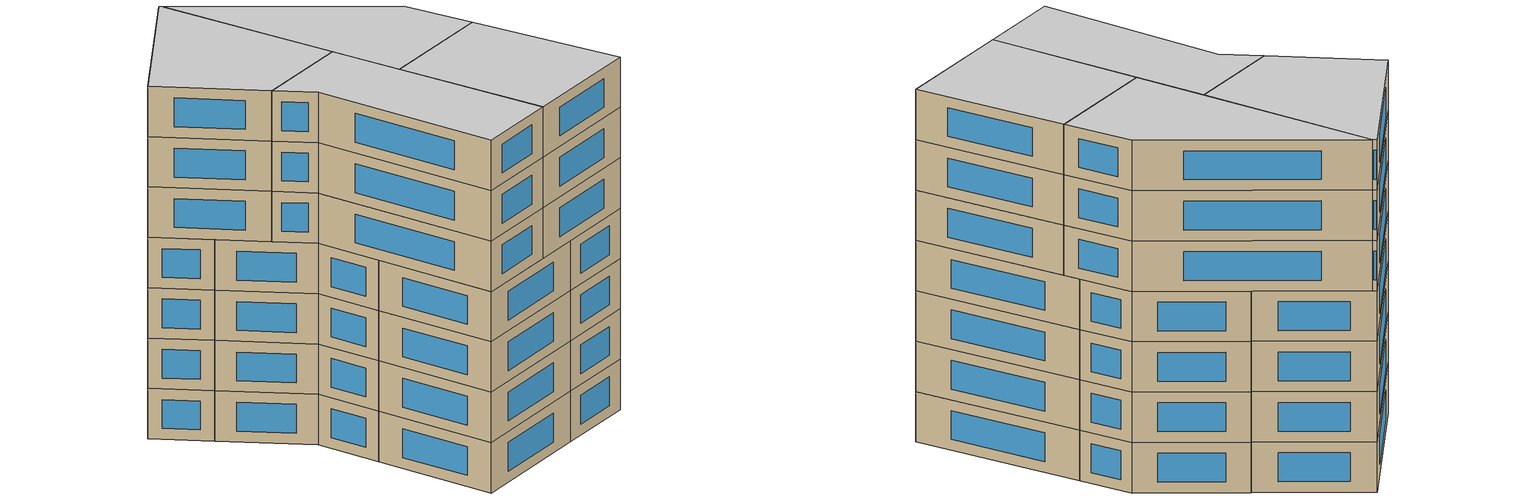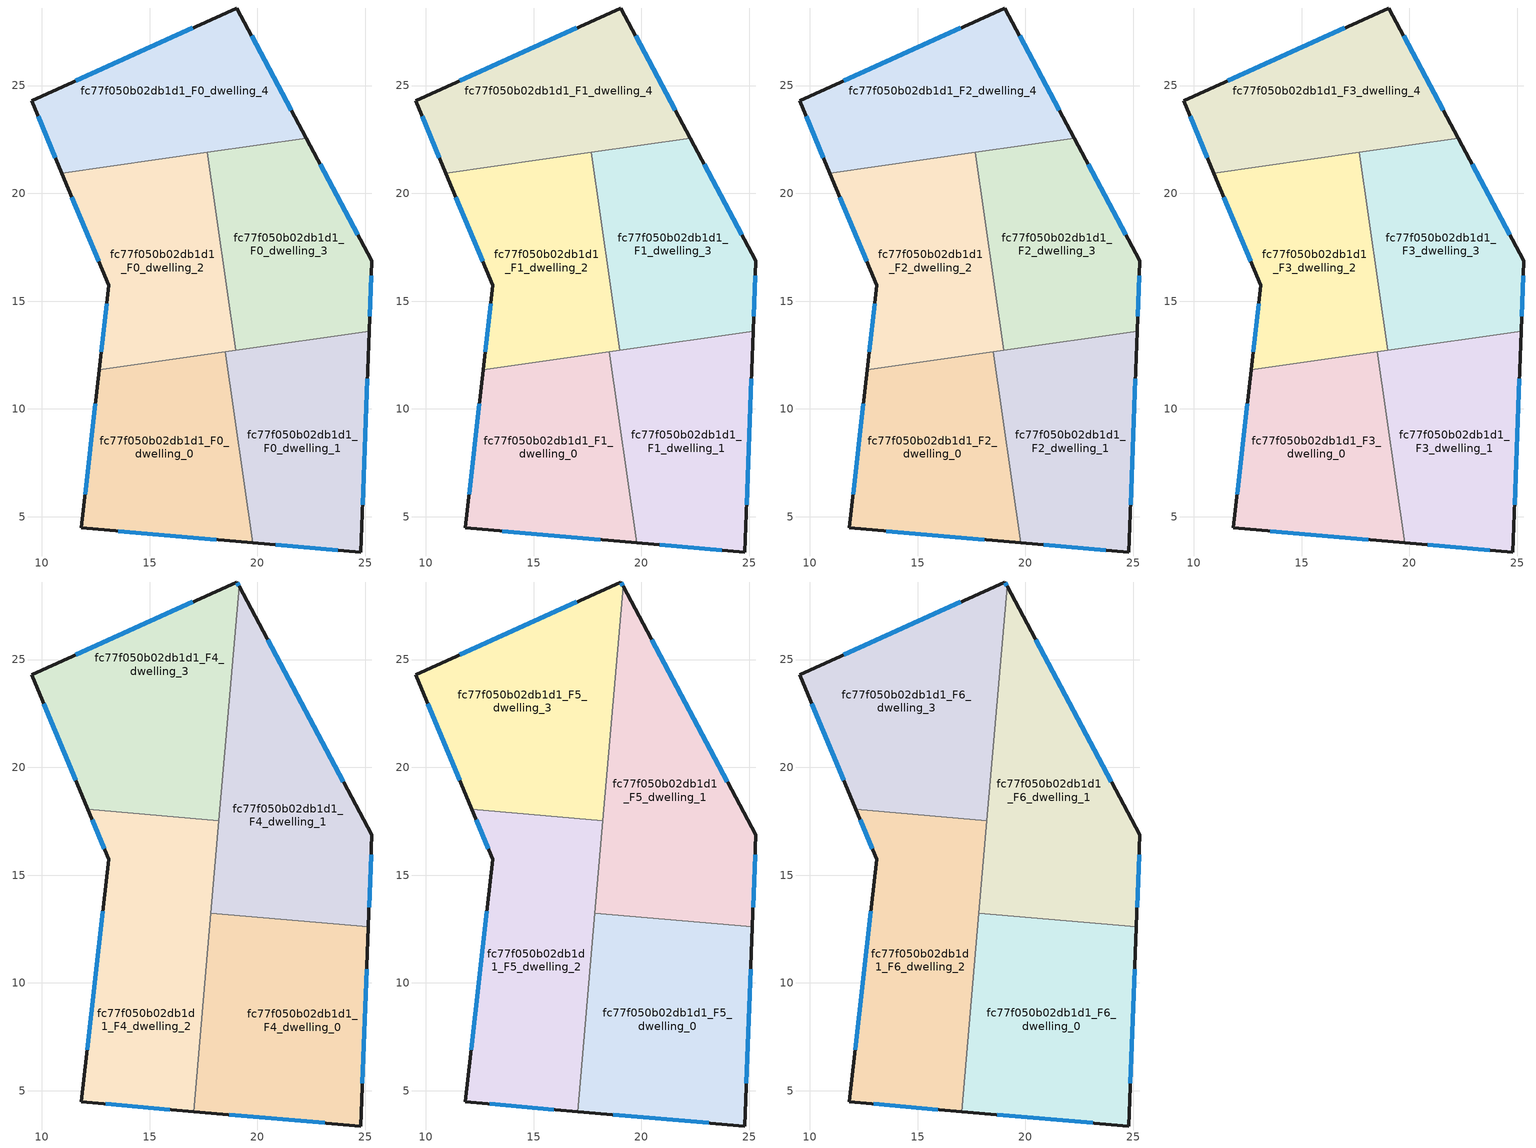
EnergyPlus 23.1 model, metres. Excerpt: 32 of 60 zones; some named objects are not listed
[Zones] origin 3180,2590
fc77f050b02db1d1_F0_dwelling_0
 floor ground (EU_floor_Construction): 18.51,12.65 19.78,3.79 11.84,4.48 12.66,11.81 z0
 wall outside (EU_wall_Construction): 12.66,11.81 11.84,4.48 19.78,3.79 z0:3
 wall to fc77f050b02db1d1_F0_dwelling_1 (EU_wall_Construction): 19.78,3.79 18.51,12.65 z0:3
 wall to fc77f050b02db1d1_F0_dwelling_2 (EU_wall_Construction): 18.51,12.65 12.66,11.81 z0:3
 window (EU_Window_Construction): 13.54,4.33 18.08,3.94 / 12.48,10.24 12.01,6.05 z0.64:2.36
fc77f050b02db1d1_F0_dwelling_1
 floor ground (EU_floor_Construction): 25.18,13.61 24.79,3.36 19.78,3.79 18.51,12.65 z0
 wall outside (EU_wall_Construction): 19.78,3.79 24.79,3.36 25.18,13.61 z0:3
 wall to fc77f050b02db1d1_F0_dwelling_3 (EU_wall_Construction): 25.18,13.61 18.99,12.72 z0:3
 wall to fc77f050b02db1d1_F0_dwelling_2 (EU_wall_Construction): 18.99,12.72 18.51,12.65 z0:3
 window (EU_Window_Construction): 20.85,3.7 23.72,3.46 / 24.87,5.56 25.1,11.41 z0.64:2.36
fc77f050b02db1d1_F0_dwelling_2
 floor ground (EU_floor_Construction): 17.67,21.9 18.99,12.72 12.66,11.81 13.1,15.73 10.93,20.93 z0
 wall outside (EU_wall_Construction): 10.93,20.93 13.1,15.73 12.66,11.81 z0:3
 wall to fc77f050b02db1d1_F0_dwelling_3 (EU_wall_Construction): 18.99,12.72 17.67,21.9 z0:3
 wall to fc77f050b02db1d1_F0_dwelling_4 (EU_wall_Construction): 17.67,21.9 10.93,20.93 z0:3
 window (EU_Window_Construction): 11.39,19.82 12.63,16.84 / 13.01,14.89 12.75,12.65 z0.64:2.36
fc77f050b02db1d1_F0_dwelling_3
 floor ground (EU_floor_Construction): 22.26,22.56 25.3,16.87 25.18,13.61 18.99,12.72 17.67,21.9 z0
 wall outside (EU_wall_Construction): 25.18,13.61 25.3,16.87 22.26,22.56 z0:3
 wall to fc77f050b02db1d1_F0_dwelling_4 (EU_wall_Construction): 22.26,22.56 17.67,21.9 z0:3
 window (EU_Window_Construction): 24.65,18.09 22.92,21.34 / 25.21,14.3 25.28,16.17 z0.64:2.36
fc77f050b02db1d1_F0_dwelling_4
 floor ground (EU_floor_Construction): 19.04,28.6 22.26,22.56 10.93,20.93 9.52,24.29 z0
 wall outside (EU_wall_Construction): 22.26,22.56 19.04,28.6 9.52,24.29 10.93,20.93 z0:3
 window (EU_Window_Construction): 17,27.68 11.56,25.22 / 21.57,23.85 19.73,27.3 / 9.82,23.57 10.63,21.65 z0.64:2.36
fc77f050b02db1d1_F1_dwelling_0
 floor to fc77f050b02db1d1_F0_dwelling_0 (EU_floor_Construction): 18.51,12.65 19.78,3.79 11.84,4.48 12.66,11.81 z3
 wall outside (EU_wall_Construction): 12.66,11.81 11.84,4.48 19.78,3.79 z3:6
 wall to fc77f050b02db1d1_F1_dwelling_1 (EU_wall_Construction): 19.78,3.79 18.51,12.65 z3:6
 wall to fc77f050b02db1d1_F1_dwelling_2 (EU_wall_Construction): 18.51,12.65 12.66,11.81 z3:6
 window (EU_Window_Construction): 13.54,4.33 18.08,3.94 / 12.48,10.24 12.01,6.05 z3.64:5.36
fc77f050b02db1d1_F1_dwelling_1
 floor to fc77f050b02db1d1_F0_dwelling_1 (EU_floor_Construction): 25.18,13.61 24.79,3.36 19.78,3.79 18.51,12.65 z3
 wall outside (EU_wall_Construction): 19.78,3.79 24.79,3.36 25.18,13.61 z3:6
 wall to fc77f050b02db1d1_F1_dwelling_3 (EU_wall_Construction): 25.18,13.61 18.99,12.72 z3:6
 wall to fc77f050b02db1d1_F1_dwelling_2 (EU_wall_Construction): 18.99,12.72 18.51,12.65 z3:6
 window (EU_Window_Construction): 20.85,3.7 23.72,3.46 / 24.87,5.56 25.1,11.41 z3.64:5.36
fc77f050b02db1d1_F1_dwelling_2
 floor to fc77f050b02db1d1_F0_dwelling_2 (EU_floor_Construction): 17.67,21.9 18.99,12.72 12.66,11.81 13.1,15.73 10.93,20.93 z3
 wall outside (EU_wall_Construction): 10.93,20.93 13.1,15.73 12.66,11.81 z3:6
 wall to fc77f050b02db1d1_F1_dwelling_3 (EU_wall_Construction): 18.99,12.72 17.67,21.9 z3:6
 wall to fc77f050b02db1d1_F1_dwelling_4 (EU_wall_Construction): 17.67,21.9 10.93,20.93 z3:6
 window (EU_Window_Construction): 11.39,19.82 12.63,16.84 / 13.01,14.89 12.75,12.65 z3.64:5.36
fc77f050b02db1d1_F1_dwelling_3
 floor to fc77f050b02db1d1_F0_dwelling_3 (EU_floor_Construction): 22.26,22.56 25.3,16.87 25.18,13.61 18.99,12.72 17.67,21.9 z3
 wall outside (EU_wall_Construction): 25.18,13.61 25.3,16.87 22.26,22.56 z3:6
 wall to fc77f050b02db1d1_F1_dwelling_4 (EU_wall_Construction): 22.26,22.56 17.67,21.9 z3:6
 window (EU_Window_Construction): 24.65,18.09 22.92,21.34 / 25.21,14.3 25.28,16.17 z3.64:5.36
fc77f050b02db1d1_F1_dwelling_4
 floor to fc77f050b02db1d1_F0_dwelling_4 (EU_floor_Construction): 19.04,28.6 22.26,22.56 10.93,20.93 9.52,24.29 z3
 wall outside (EU_wall_Construction): 22.26,22.56 19.04,28.6 9.52,24.29 10.93,20.93 z3:6
 window (EU_Window_Construction): 17,27.68 11.56,25.22 / 21.57,23.85 19.73,27.3 / 9.82,23.57 10.63,21.65 z3.64:5.36
fc77f050b02db1d1_F2_dwelling_0
 floor to fc77f050b02db1d1_F1_dwelling_0 (EU_floor_Construction): 18.51,12.65 19.78,3.79 11.84,4.48 12.66,11.81 z6
 wall outside (EU_wall_Construction): 12.66,11.81 11.84,4.48 19.78,3.79 z6:9
 wall to fc77f050b02db1d1_F2_dwelling_1 (EU_wall_Construction): 19.78,3.79 18.51,12.65 z6:9
 wall to fc77f050b02db1d1_F2_dwelling_2 (EU_wall_Construction): 18.51,12.65 12.66,11.81 z6:9
 window (EU_Window_Construction): 13.54,4.33 18.08,3.94 / 12.48,10.24 12.01,6.05 z6.64:8.36
fc77f050b02db1d1_F2_dwelling_1
 floor to fc77f050b02db1d1_F1_dwelling_1 (EU_floor_Construction): 25.18,13.61 24.79,3.36 19.78,3.79 18.51,12.65 z6
 wall outside (EU_wall_Construction): 19.78,3.79 24.79,3.36 25.18,13.61 z6:9
 wall to fc77f050b02db1d1_F2_dwelling_3 (EU_wall_Construction): 25.18,13.61 18.99,12.72 z6:9
 wall to fc77f050b02db1d1_F2_dwelling_2 (EU_wall_Construction): 18.99,12.72 18.51,12.65 z6:9
 window (EU_Window_Construction): 20.85,3.7 23.72,3.46 / 24.87,5.56 25.1,11.41 z6.64:8.36
fc77f050b02db1d1_F2_dwelling_2
 floor to fc77f050b02db1d1_F1_dwelling_2 (EU_floor_Construction): 17.67,21.9 18.99,12.72 12.66,11.81 13.1,15.73 10.93,20.93 z6
 wall outside (EU_wall_Construction): 10.93,20.93 13.1,15.73 12.66,11.81 z6:9
 wall to fc77f050b02db1d1_F2_dwelling_3 (EU_wall_Construction): 18.99,12.72 17.67,21.9 z6:9
 wall to fc77f050b02db1d1_F2_dwelling_4 (EU_wall_Construction): 17.67,21.9 10.93,20.93 z6:9
 window (EU_Window_Construction): 11.39,19.82 12.63,16.84 / 13.01,14.89 12.75,12.65 z6.64:8.36
fc77f050b02db1d1_F2_dwelling_3
 floor to fc77f050b02db1d1_F1_dwelling_3 (EU_floor_Construction): 22.26,22.56 25.3,16.87 25.18,13.61 18.99,12.72 17.67,21.9 z6
 wall outside (EU_wall_Construction): 25.18,13.61 25.3,16.87 22.26,22.56 z6:9
 wall to fc77f050b02db1d1_F2_dwelling_4 (EU_wall_Construction): 22.26,22.56 17.67,21.9 z6:9
 window (EU_Window_Construction): 24.65,18.09 22.92,21.34 / 25.21,14.3 25.28,16.17 z6.64:8.36
fc77f050b02db1d1_F2_dwelling_4
 floor to fc77f050b02db1d1_F1_dwelling_4 (EU_floor_Construction): 19.04,28.6 22.26,22.56 10.93,20.93 9.52,24.29 z6
 wall outside (EU_wall_Construction): 22.26,22.56 19.04,28.6 9.52,24.29 10.93,20.93 z6:9
 window (EU_Window_Construction): 17,27.68 11.56,25.22 / 21.57,23.85 19.73,27.3 / 9.82,23.57 10.63,21.65 z6.64:8.36
fc77f050b02db1d1_F3_dwelling_0
 floor to fc77f050b02db1d1_F2_dwelling_0 (EU_floor_Construction): 18.51,12.65 19.78,3.79 11.84,4.48 12.66,11.81 z9
 wall outside (EU_wall_Construction): 12.66,11.81 11.84,4.48 19.78,3.79 z9:12
 wall to fc77f050b02db1d1_F3_dwelling_1 (EU_wall_Construction): 19.78,3.79 18.51,12.65 z9:12
 wall to fc77f050b02db1d1_F3_dwelling_2 (EU_wall_Construction): 18.51,12.65 12.66,11.81 z9:12
 window (EU_Window_Construction): 13.54,4.33 18.08,3.94 / 12.48,10.24 12.01,6.05 z9.64:11.36
fc77f050b02db1d1_F3_dwelling_1
 floor to fc77f050b02db1d1_F2_dwelling_1 (EU_floor_Construction): 25.18,13.61 24.79,3.36 19.78,3.79 18.51,12.65 z9
 wall outside (EU_wall_Construction): 19.78,3.79 24.79,3.36 25.18,13.61 z9:12
 wall to fc77f050b02db1d1_F3_dwelling_3 (EU_wall_Construction): 25.18,13.61 18.99,12.72 z9:12
 wall to fc77f050b02db1d1_F3_dwelling_2 (EU_wall_Construction): 18.99,12.72 18.51,12.65 z9:12
 window (EU_Window_Construction): 20.85,3.7 23.72,3.46 / 24.87,5.56 25.1,11.41 z9.64:11.36
 ceiling adiabatic (EU_roof_Construction): 24.79,3.36 25.14,12.61 20.82,12.98 18.51,12.65 19.78,3.79 z12
fc77f050b02db1d1_F3_dwelling_2
 floor to fc77f050b02db1d1_F2_dwelling_2 (EU_floor_Construction): 17.67,21.9 18.99,12.72 12.66,11.81 13.1,15.73 10.93,20.93 z9
 wall outside (EU_wall_Construction): 10.93,20.93 13.1,15.73 12.66,11.81 z9:12
 wall to fc77f050b02db1d1_F3_dwelling_3 (EU_wall_Construction): 18.99,12.72 17.67,21.9 z9:12
 wall to fc77f050b02db1d1_F3_dwelling_4 (EU_wall_Construction): 17.67,21.9 10.93,20.93 z9:12
 window (EU_Window_Construction): 11.39,19.82 12.63,16.84 / 13.01,14.89 12.75,12.65 z9.64:11.36
fc77f050b02db1d1_F3_dwelling_3
 floor to fc77f050b02db1d1_F2_dwelling_3 (EU_floor_Construction): 22.26,22.56 25.3,16.87 25.18,13.61 18.99,12.72 17.67,21.9 z9
 wall outside (EU_wall_Construction): 25.18,13.61 25.3,16.87 22.26,22.56 z9:12
 wall to fc77f050b02db1d1_F3_dwelling_4 (EU_wall_Construction): 22.26,22.56 17.67,21.9 z9:12
 window (EU_Window_Construction): 24.65,18.09 22.92,21.34 / 25.21,14.3 25.28,16.17 z9.64:11.36
 ceiling adiabatic (EU_roof_Construction): 20.82,12.98 18.93,13.14 18.99,12.72 z12
fc77f050b02db1d1_F3_dwelling_4
 floor to fc77f050b02db1d1_F2_dwelling_4 (EU_floor_Construction): 19.04,28.6 22.26,22.56 10.93,20.93 9.52,24.29 z9
 wall outside (EU_wall_Construction): 22.26,22.56 19.04,28.6 9.52,24.29 10.93,20.93 z9:12
 window (EU_Window_Construction): 17,27.68 11.56,25.22 / 21.57,23.85 19.73,27.3 / 9.82,23.57 10.63,21.65 z9.64:11.36
fc77f050b02db1d1_F4_dwelling_0
 floor to fc77f050b02db1d1_F3_dwelling_0 (EU_floor_Construction): 18.51,12.65 19.78,3.79 17.04,4.03 17.78,12.54 z12
 floor to fc77f050b02db1d1_F3_dwelling_2 (EU_floor_Construction): 18.93,13.14 18.99,12.72 17.78,12.54 17.84,13.24 z12
 floor adiabatic (EU_floor_Construction): 25.14,12.61 24.79,3.36 17.04,4.03 19.78,3.79 18.51,12.65 18.99,12.72 18.93,13.14 z12
 wall outside (EU_wall_Construction): 17.04,4.03 24.79,3.36 25.14,12.61 z12:15
 wall to fc77f050b02db1d1_F4_dwelling_1 (EU_wall_Construction): 25.14,12.61 17.84,13.24 z12:15
 wall to fc77f050b02db1d1_F4_dwelling_2 (EU_wall_Construction): 17.84,13.24 17.04,4.03 z12:15
 window (EU_Window_Construction): 24.86,5.34 25.07,10.63 / 18.7,3.89 23.13,3.51 z12.64:14.36
fc77f050b02db1d1_F4_dwelling_1
 floor to fc77f050b02db1d1_F3_dwelling_3 (EU_floor_Construction): 22.26,22.56 25.3,16.87 25.18,13.61 20.82,12.98 18.93,13.14 18.24,17.92 18.6,22.03 z12
 floor to fc77f050b02db1d1_F3_dwelling_2 (EU_floor_Construction): 18.24,17.92 18.93,13.14 17.84,13.24 z12
 floor to fc77f050b02db1d1_F3_dwelling_4 (EU_floor_Construction): 19.15,28.39 22.26,22.56 18.6,22.03 z12
 floor to fc77f050b02db1d1_F3_dwelling_1 (EU_floor_Construction): 25.18,13.61 25.14,12.61 20.82,12.98 z12
 wall outside (EU_wall_Construction): 25.14,12.61 25.3,16.87 19.15,28.39 z12:15
 wall to fc77f050b02db1d1_F4_dwelling_3 (EU_wall_Construction): 19.15,28.39 18.21,17.53 z12:15
 wall to fc77f050b02db1d1_F4_dwelling_2 (EU_wall_Construction): 18.21,17.53 17.84,13.24 z12:15
 window (EU_Window_Construction): 25.18,13.52 25.27,15.96 / 23.99,19.34 20.47,25.92 z12.64:14.36
fc77f050b02db1d1_F4_dwelling_2
 floor to fc77f050b02db1d1_F3_dwelling_0 (EU_floor_Construction): 17.78,12.54 17.04,4.03 11.84,4.48 12.66,11.81 z12
 floor to fc77f050b02db1d1_F3_dwelling_2 (EU_floor_Construction): 18.21,17.53 17.78,12.54 12.66,11.81 13.1,15.73 12.13,18.06 z12
 wall outside (EU_wall_Construction): 12.13,18.06 13.1,15.73 11.84,4.48 17.04,4.03 z12:15
 wall to fc77f050b02db1d1_F4_dwelling_3 (EU_wall_Construction): 18.21,17.53 12.13,18.06 z12:15
 window (EU_Window_Construction): 12.83,13.32 12.11,6.89 / 12.34,17.56 12.89,16.23 / 12.95,4.38 15.93,4.13 z12.64:14.36
fc77f050b02db1d1_F4_dwelling_3
 floor to fc77f050b02db1d1_F3_dwelling_2 (EU_floor_Construction): 17.67,21.9 18.24,17.92 18.21,17.53 12.13,18.06 10.93,20.93 z12
 floor to fc77f050b02db1d1_F3_dwelling_4 (EU_floor_Construction): 19.04,28.6 19.15,28.39 18.6,22.03 10.93,20.93 9.52,24.29 z12
 floor to fc77f050b02db1d1_F3_dwelling_3 (EU_floor_Construction): 18.6,22.03 18.24,17.92 17.67,21.9 z12
 wall outside (EU_wall_Construction): 19.15,28.39 19.04,28.6 9.52,24.29 12.13,18.06 z12:15
 window (EU_Window_Construction): 19.12,28.44 19.06,28.55 / 10.08,22.96 11.57,19.39 / 17,27.68 11.56,25.22 z12.64:14.36
fc77f050b02db1d1_F5_dwelling_0
 floor to fc77f050b02db1d1_F4_dwelling_0 (EU_floor_Construction): 25.14,12.61 24.79,3.36 17.04,4.03 17.84,13.24 z15
 wall outside (EU_wall_Construction): 17.04,4.03 24.79,3.36 25.14,12.61 z15:18
 wall to fc77f050b02db1d1_F5_dwelling_1 (EU_wall_Construction): 25.14,12.61 17.84,13.24 z15:18
 wall to fc77f050b02db1d1_F5_dwelling_2 (EU_wall_Construction): 17.84,13.24 17.04,4.03 z15:18
 window (EU_Window_Construction): 24.86,5.34 25.07,10.63 / 18.7,3.89 23.13,3.51 z15.64:17.36
fc77f050b02db1d1_F5_dwelling_1
 floor to fc77f050b02db1d1_F4_dwelling_1 (EU_floor_Construction): 19.15,28.39 25.3,16.87 25.14,12.61 17.84,13.24 z15
 wall outside (EU_wall_Construction): 25.14,12.61 25.3,16.87 19.15,28.39 z15:18
 wall to fc77f050b02db1d1_F5_dwelling_3 (EU_wall_Construction): 19.15,28.39 18.21,17.53 z15:18
 wall to fc77f050b02db1d1_F5_dwelling_2 (EU_wall_Construction): 18.21,17.53 17.84,13.24 z15:18
 window (EU_Window_Construction): 25.18,13.52 25.27,15.96 / 23.99,19.34 20.47,25.92 z15.64:17.36
fc77f050b02db1d1_F5_dwelling_2
 floor to fc77f050b02db1d1_F4_dwelling_2 (EU_floor_Construction): 18.21,17.53 17.04,4.03 11.84,4.48 13.1,15.73 12.13,18.06 z15
 wall outside (EU_wall_Construction): 12.13,18.06 13.1,15.73 11.84,4.48 17.04,4.03 z15:18
 wall to fc77f050b02db1d1_F5_dwelling_3 (EU_wall_Construction): 18.21,17.53 12.13,18.06 z15:18
 window (EU_Window_Construction): 12.83,13.32 12.11,6.89 / 12.34,17.56 12.89,16.23 / 12.95,4.38 15.93,4.13 z15.64:17.36
fc77f050b02db1d1_F5_dwelling_3
 floor to fc77f050b02db1d1_F4_dwelling_3 (EU_floor_Construction): 19.04,28.6 19.15,28.39 18.21,17.53 12.13,18.06 9.52,24.29 z15
 wall outside (EU_wall_Construction): 19.15,28.39 19.04,28.6 9.52,24.29 12.13,18.06 z15:18
 window (EU_Window_Construction): 19.12,28.44 19.06,28.55 / 10.08,22.96 11.57,19.39 / 17,27.68 11.56,25.22 z15.64:17.36
fc77f050b02db1d1_F6_dwelling_0
 floor to fc77f050b02db1d1_F5_dwelling_0 (EU_floor_Construction): 25.14,12.61 24.79,3.36 17.04,4.03 17.84,13.24 z18
 wall outside (EU_wall_Construction): 17.04,4.03 24.79,3.36 25.14,12.61 z18:21
 wall to fc77f050b02db1d1_F6_dwelling_1 (EU_wall_Construction): 25.14,12.61 17.84,13.24 z18:21
 wall to fc77f050b02db1d1_F6_dwelling_2 (EU_wall_Construction): 17.84,13.24 17.04,4.03 z18:21
 window (EU_Window_Construction): 24.86,5.34 25.07,10.63 / 18.7,3.89 23.13,3.51 z18.64:20.36
 ceiling to fc77f050b02db1d1_F7_dwelling_0 (EU_floor_Construction): 24.79,3.36 25.14,12.61 17.84,13.24 17.04,4.03 z21
fc77f050b02db1d1_F6_dwelling_1
 floor to fc77f050b02db1d1_F5_dwelling_1 (EU_floor_Construction): 19.15,28.39 25.3,16.87 25.14,12.61 17.84,13.24 z18
 wall outside (EU_wall_Construction): 25.14,12.61 25.3,16.87 19.15,28.39 z18:21
 wall to fc77f050b02db1d1_F6_dwelling_3 (EU_wall_Construction): 19.15,28.39 18.21,17.53 z18:21
 wall to fc77f050b02db1d1_F6_dwelling_2 (EU_wall_Construction): 18.21,17.53 17.84,13.24 z18:21
 window (EU_Window_Construction): 25.18,13.52 25.27,15.96 / 23.99,19.34 20.47,25.92 z18.64:20.36
 ceiling to fc77f050b02db1d1_F7_dwelling_1 (EU_floor_Construction): 25.14,12.61 25.3,16.87 19.15,28.39 17.84,13.24 z21
fc77f050b02db1d1_F6_dwelling_2
 floor to fc77f050b02db1d1_F5_dwelling_2 (EU_floor_Construction): 18.21,17.53 17.04,4.03 11.84,4.48 13.1,15.73 12.13,18.06 z18
 wall outside (EU_wall_Construction): 12.13,18.06 13.1,15.73 11.84,4.48 17.04,4.03 z18:21
 wall to fc77f050b02db1d1_F6_dwelling_3 (EU_wall_Construction): 18.21,17.53 12.13,18.06 z18:21
 window (EU_Window_Construction): 12.83,13.32 12.11,6.89 / 12.34,17.56 12.89,16.23 / 12.95,4.38 15.93,4.13 z18.64:20.36
 ceiling to fc77f050b02db1d1_F7_dwelling_2 (EU_floor_Construction): 17.04,4.03 18.21,17.53 12.13,18.06 13.1,15.73 11.84,4.48 z21
fc77f050b02db1d1_F6_dwelling_3
 floor to fc77f050b02db1d1_F5_dwelling_3 (EU_floor_Construction): 19.04,28.6 19.15,28.39 18.21,17.53 12.13,18.06 9.52,24.29 z18
 wall outside (EU_wall_Construction): 19.15,28.39 19.04,28.6 9.52,24.29 12.13,18.06 z18:21
 window (EU_Window_Construction): 19.12,28.44 19.06,28.55 / 10.08,22.96 11.57,19.39 / 17,27.68 11.56,25.22 z18.64:20.36
 ceiling to fc77f050b02db1d1_F7_dwelling_3 (EU_floor_Construction): 18.21,17.53 19.15,28.39 19.04,28.6 9.52,24.29 12.13,18.06 z21
[Building]
EU S2 Campaign: North Axis=0; Terrain=City; Solar Distribution=FullExterior
[Site:Location]
Yerevan-Zvartnots.Intl.AP: Latitude=40.15; Longitude=44.383; Time Zone=4; Elevation=854
[SizingPeriod:WeatherFileDays]
AnnualSizingPeriod: Begin Month=1; Begin Day of Month=1; End Month=12; End Day of Month=31; Day of Week for Start Day=Monday; Use Weather File Daylight Saving Period=No; Use Weather File Rain and Snow Indicators=No
[MATERIAL]
EU_InternalMass_Material: Roughness=MediumRough; Thickness=0.1; Conductivity=1; Density=1800; Specific Heat=900; Thermal Absorptance=0.9; Solar Absorptance=0.7; Visible Absorptance=0.7
[MATERIAL:NOMASS] Roughness=MediumRough; Thermal Absorptance=0.9; Solar Absorptance=0.7; Visible Absorptance=0.7
Name | Thermal Resistance
EU_wall_NoMass | 1.05043
EU_roof_NoMass | 1.45357
EU_floor_NoMass | 0.478065
[WINDOWMATERIAL:SIMPLEGLAZINGSYSTEM]
EU_Window_SimpleGlazing: UFactor=2.5566; Solar Heat Gain Coefficient=0.75; Visible Transmittance=0.75
[CONSTRUCTION]
EU_wall_Construction: EU_wall_NoMass
EU_roof_Construction: EU_roof_NoMass
EU_floor_Construction: EU_floor_NoMass
EU_Window_Construction: EU_Window_SimpleGlazing
EU_InternalMass_Construction: EU_InternalMass_Material
[ZONE] Type=1; Multiplier=1; Ceiling Height=autocalculate; Floor Area=autocalculate; Part of Total Floor Area=Yes
Name | Volume
fc77f050b02db1d1_F0_dwelling_0; fc77f050b02db1d1_F1_dwelling_0; fc77f050b02db1d1_F2_dwelling_0; fc77f050b02db1d1_F3_dwelling_0 | 167.54
fc77f050b02db1d1_F4_dwelling_0; fc77f050b02db1d1_F5_dwelling_0; fc77f050b02db1d1_F6_dwelling_0 | 209.441
fc77f050b02db1d1_F0_dwelling_1; fc77f050b02db1d1_F1_dwelling_1; fc77f050b02db1d1_F2_dwelling_1; fc77f050b02db1d1_F3_dwelling_1 | 167.562
fc77f050b02db1d1_F4_dwelling_1; fc77f050b02db1d1_F5_dwelling_1; fc77f050b02db1d1_F6_dwelling_1 | 209.45
fc77f050b02db1d1_F0_dwelling_2; fc77f050b02db1d1_F1_dwelling_2; fc77f050b02db1d1_F2_dwelling_2; fc77f050b02db1d1_F3_dwelling_2 | 167.565
fc77f050b02db1d1_F4_dwelling_2; fc77f050b02db1d1_F5_dwelling_2; fc77f050b02db1d1_F6_dwelling_2 | 209.439
fc77f050b02db1d1_F0_dwelling_3; fc77f050b02db1d1_F1_dwelling_3; fc77f050b02db1d1_F2_dwelling_3; fc77f050b02db1d1_F3_dwelling_3 | 167.551
fc77f050b02db1d1_F4_dwelling_3; fc77f050b02db1d1_F5_dwelling_3; fc77f050b02db1d1_F6_dwelling_3 | 209.448
fc77f050b02db1d1_F0_dwelling_4; fc77f050b02db1d1_F1_dwelling_4; fc77f050b02db1d1_F2_dwelling_4; fc77f050b02db1d1_F3_dwelling_4 | 167.553
[INTERNALMASS] Construction=EU_InternalMass_Construction
Name | Zone or ZoneList | Surface Area
fc77f050b02db1d1_F0_dwelling_0_EU_InternalMass | fc77f050b02db1d1_F0_dwelling_0 | 55.8472
fc77f050b02db1d1_F0_dwelling_1_EU_InternalMass | fc77f050b02db1d1_F0_dwelling_1 | 55.8561
fc77f050b02db1d1_F0_dwelling_2_EU_InternalMass | fc77f050b02db1d1_F0_dwelling_2 | 55.8554
fc77f050b02db1d1_F0_dwelling_3_EU_InternalMass | fc77f050b02db1d1_F0_dwelling_3 | 55.8498
fc77f050b02db1d1_F0_dwelling_4_EU_InternalMass | fc77f050b02db1d1_F0_dwelling_4 | 55.851
fc77f050b02db1d1_F1_dwelling_0_EU_InternalMass | fc77f050b02db1d1_F1_dwelling_0 | 55.8472
fc77f050b02db1d1_F1_dwelling_1_EU_InternalMass | fc77f050b02db1d1_F1_dwelling_1 | 55.8561
fc77f050b02db1d1_F1_dwelling_2_EU_InternalMass | fc77f050b02db1d1_F1_dwelling_2 | 55.8554
fc77f050b02db1d1_F1_dwelling_3_EU_InternalMass | fc77f050b02db1d1_F1_dwelling_3 | 55.8498
fc77f050b02db1d1_F1_dwelling_4_EU_InternalMass | fc77f050b02db1d1_F1_dwelling_4 | 55.851
fc77f050b02db1d1_F2_dwelling_0_EU_InternalMass | fc77f050b02db1d1_F2_dwelling_0 | 55.8472
fc77f050b02db1d1_F2_dwelling_1_EU_InternalMass | fc77f050b02db1d1_F2_dwelling_1 | 55.8561
fc77f050b02db1d1_F2_dwelling_2_EU_InternalMass | fc77f050b02db1d1_F2_dwelling_2 | 55.8554
fc77f050b02db1d1_F2_dwelling_3_EU_InternalMass | fc77f050b02db1d1_F2_dwelling_3 | 55.8498
fc77f050b02db1d1_F2_dwelling_4_EU_InternalMass | fc77f050b02db1d1_F2_dwelling_4 | 55.851
fc77f050b02db1d1_F3_dwelling_0_EU_InternalMass | fc77f050b02db1d1_F3_dwelling_0 | 55.8472
fc77f050b02db1d1_F3_dwelling_1_EU_InternalMass | fc77f050b02db1d1_F3_dwelling_1 | 55.8561
fc77f050b02db1d1_F3_dwelling_2_EU_InternalMass | fc77f050b02db1d1_F3_dwelling_2 | 55.8554
fc77f050b02db1d1_F3_dwelling_3_EU_InternalMass | fc77f050b02db1d1_F3_dwelling_3 | 55.8498
fc77f050b02db1d1_F3_dwelling_4_EU_InternalMass | fc77f050b02db1d1_F3_dwelling_4 | 55.851
fc77f050b02db1d1_F4_dwelling_0_EU_InternalMass | fc77f050b02db1d1_F4_dwelling_0 | 69.8119
fc77f050b02db1d1_F4_dwelling_1_EU_InternalMass | fc77f050b02db1d1_F4_dwelling_1 | 69.8125
fc77f050b02db1d1_F4_dwelling_2_EU_InternalMass | fc77f050b02db1d1_F4_dwelling_2 | 69.8131
fc77f050b02db1d1_F4_dwelling_3_EU_InternalMass | fc77f050b02db1d1_F4_dwelling_3 | 69.8137
fc77f050b02db1d1_F5_dwelling_0_EU_InternalMass | fc77f050b02db1d1_F5_dwelling_0 | 69.8119
fc77f050b02db1d1_F5_dwelling_1_EU_InternalMass | fc77f050b02db1d1_F5_dwelling_1 | 69.8125
fc77f050b02db1d1_F5_dwelling_2_EU_InternalMass | fc77f050b02db1d1_F5_dwelling_2 | 69.8131
fc77f050b02db1d1_F5_dwelling_3_EU_InternalMass | fc77f050b02db1d1_F5_dwelling_3 | 69.8137
fc77f050b02db1d1_F6_dwelling_0_EU_InternalMass | fc77f050b02db1d1_F6_dwelling_0 | 69.8119
fc77f050b02db1d1_F6_dwelling_1_EU_InternalMass | fc77f050b02db1d1_F6_dwelling_1 | 69.8125
fc77f050b02db1d1_F6_dwelling_2_EU_InternalMass | fc77f050b02db1d1_F6_dwelling_2 | 69.8131
fc77f050b02db1d1_F6_dwelling_3_EU_InternalMass | fc77f050b02db1d1_F6_dwelling_3 | 69.8137
[OTHEREQUIPMENT] Fuel Type=Electricity; Design Level Calculation Method=Watts/Area; Power per Zone Floor Area=1; Fraction Latent=0; Fraction Radiant=0; Fraction Lost=0; Carbon Dioxide Generation Rate=0; EndUse Subcategory=EU_Step8_InternalGains
Name | Zone or ZoneList or Space or SpaceList | Schedule
EU_Step8_InternalGain_fc77f050b02db1d1_F0_dwelling_0_f000 | fc77f050b02db1d1_F0_dwelling_0 | EU_Step8_GainSchedule_fc77f050b02db1d1_F0_dwelling_0_f000
EU_Step8_InternalGain_fc77f050b02db1d1_F0_dwelling_1_f000 | fc77f050b02db1d1_F0_dwelling_1 | EU_Step8_GainSchedule_fc77f050b02db1d1_F0_dwelling_1_f000
EU_Step8_InternalGain_fc77f050b02db1d1_F0_dwelling_2_f000 | fc77f050b02db1d1_F0_dwelling_2 | EU_Step8_GainSchedule_fc77f050b02db1d1_F0_dwelling_2_f000
EU_Step8_InternalGain_fc77f050b02db1d1_F0_dwelling_3_f000 | fc77f050b02db1d1_F0_dwelling_3 | EU_Step8_GainSchedule_fc77f050b02db1d1_F0_dwelling_3_f000
EU_Step8_InternalGain_fc77f050b02db1d1_F0_dwelling_4_f000 | fc77f050b02db1d1_F0_dwelling_4 | EU_Step8_GainSchedule_fc77f050b02db1d1_F0_dwelling_4_f000
EU_Step8_InternalGain_fc77f050b02db1d1_F1_dwelling_0_f000 | fc77f050b02db1d1_F1_dwelling_0 | EU_Step8_GainSchedule_fc77f050b02db1d1_F1_dwelling_0_f000
EU_Step8_InternalGain_fc77f050b02db1d1_F1_dwelling_1_f000 | fc77f050b02db1d1_F1_dwelling_1 | EU_Step8_GainSchedule_fc77f050b02db1d1_F1_dwelling_1_f000
EU_Step8_InternalGain_fc77f050b02db1d1_F1_dwelling_2_f000 | fc77f050b02db1d1_F1_dwelling_2 | EU_Step8_GainSchedule_fc77f050b02db1d1_F1_dwelling_2_f000
EU_Step8_InternalGain_fc77f050b02db1d1_F1_dwelling_3_f000 | fc77f050b02db1d1_F1_dwelling_3 | EU_Step8_GainSchedule_fc77f050b02db1d1_F1_dwelling_3_f000
EU_Step8_InternalGain_fc77f050b02db1d1_F1_dwelling_4_f000 | fc77f050b02db1d1_F1_dwelling_4 | EU_Step8_GainSchedule_fc77f050b02db1d1_F1_dwelling_4_f000
EU_Step8_InternalGain_fc77f050b02db1d1_F2_dwelling_0_f000 | fc77f050b02db1d1_F2_dwelling_0 | EU_Step8_GainSchedule_fc77f050b02db1d1_F2_dwelling_0_f000
EU_Step8_InternalGain_fc77f050b02db1d1_F2_dwelling_1_f000 | fc77f050b02db1d1_F2_dwelling_1 | EU_Step8_GainSchedule_fc77f050b02db1d1_F2_dwelling_1_f000
EU_Step8_InternalGain_fc77f050b02db1d1_F2_dwelling_2_f000 | fc77f050b02db1d1_F2_dwelling_2 | EU_Step8_GainSchedule_fc77f050b02db1d1_F2_dwelling_2_f000
EU_Step8_InternalGain_fc77f050b02db1d1_F2_dwelling_3_f000 | fc77f050b02db1d1_F2_dwelling_3 | EU_Step8_GainSchedule_fc77f050b02db1d1_F2_dwelling_3_f000
EU_Step8_InternalGain_fc77f050b02db1d1_F2_dwelling_4_f000 | fc77f050b02db1d1_F2_dwelling_4 | EU_Step8_GainSchedule_fc77f050b02db1d1_F2_dwelling_4_f000
EU_Step8_InternalGain_fc77f050b02db1d1_F3_dwelling_0_f000 | fc77f050b02db1d1_F3_dwelling_0 | EU_Step8_GainSchedule_fc77f050b02db1d1_F3_dwelling_0_f000
EU_Step8_InternalGain_fc77f050b02db1d1_F3_dwelling_1_f000 | fc77f050b02db1d1_F3_dwelling_1 | EU_Step8_GainSchedule_fc77f050b02db1d1_F3_dwelling_1_f000
EU_Step8_InternalGain_fc77f050b02db1d1_F3_dwelling_2_f000 | fc77f050b02db1d1_F3_dwelling_2 | EU_Step8_GainSchedule_fc77f050b02db1d1_F3_dwelling_2_f000
EU_Step8_InternalGain_fc77f050b02db1d1_F3_dwelling_3_f000 | fc77f050b02db1d1_F3_dwelling_3 | EU_Step8_GainSchedule_fc77f050b02db1d1_F3_dwelling_3_f000
EU_Step8_InternalGain_fc77f050b02db1d1_F3_dwelling_4_f000 | fc77f050b02db1d1_F3_dwelling_4 | EU_Step8_GainSchedule_fc77f050b02db1d1_F3_dwelling_4_f000
EU_Step8_InternalGain_fc77f050b02db1d1_F4_dwelling_0_f000 | fc77f050b02db1d1_F4_dwelling_0 | EU_Step8_GainSchedule_fc77f050b02db1d1_F4_dwelling_0_f000
EU_Step8_InternalGain_fc77f050b02db1d1_F4_dwelling_1_f000 | fc77f050b02db1d1_F4_dwelling_1 | EU_Step8_GainSchedule_fc77f050b02db1d1_F4_dwelling_1_f000
EU_Step8_InternalGain_fc77f050b02db1d1_F4_dwelling_2_f000 | fc77f050b02db1d1_F4_dwelling_2 | EU_Step8_GainSchedule_fc77f050b02db1d1_F4_dwelling_2_f000
EU_Step8_InternalGain_fc77f050b02db1d1_F4_dwelling_3_f000 | fc77f050b02db1d1_F4_dwelling_3 | EU_Step8_GainSchedule_fc77f050b02db1d1_F4_dwelling_3_f000
EU_Step8_InternalGain_fc77f050b02db1d1_F5_dwelling_0_f000 | fc77f050b02db1d1_F5_dwelling_0 | EU_Step8_GainSchedule_fc77f050b02db1d1_F5_dwelling_0_f000
EU_Step8_InternalGain_fc77f050b02db1d1_F5_dwelling_1_f000 | fc77f050b02db1d1_F5_dwelling_1 | EU_Step8_GainSchedule_fc77f050b02db1d1_F5_dwelling_1_f000
EU_Step8_InternalGain_fc77f050b02db1d1_F5_dwelling_2_f000 | fc77f050b02db1d1_F5_dwelling_2 | EU_Step8_GainSchedule_fc77f050b02db1d1_F5_dwelling_2_f000
EU_Step8_InternalGain_fc77f050b02db1d1_F5_dwelling_3_f000 | fc77f050b02db1d1_F5_dwelling_3 | EU_Step8_GainSchedule_fc77f050b02db1d1_F5_dwelling_3_f000
EU_Step8_InternalGain_fc77f050b02db1d1_F6_dwelling_0_f000 | fc77f050b02db1d1_F6_dwelling_0 | EU_Step8_GainSchedule_fc77f050b02db1d1_F6_dwelling_0_f000
EU_Step8_InternalGain_fc77f050b02db1d1_F6_dwelling_1_f000 | fc77f050b02db1d1_F6_dwelling_1 | EU_Step8_GainSchedule_fc77f050b02db1d1_F6_dwelling_1_f000
EU_Step8_InternalGain_fc77f050b02db1d1_F6_dwelling_2_f000 | fc77f050b02db1d1_F6_dwelling_2 | EU_Step8_GainSchedule_fc77f050b02db1d1_F6_dwelling_2_f000
EU_Step8_InternalGain_fc77f050b02db1d1_F6_dwelling_3_f000 | fc77f050b02db1d1_F6_dwelling_3 | EU_Step8_GainSchedule_fc77f050b02db1d1_F6_dwelling_3_f000
[ZONEVENTILATION:DESIGNFLOWRATE] Schedule=EU_AlwaysOn; Design Flow Rate Calculation Method=AirChanges/Hour; Air Changes per Hour=0.557805; Ventilation Type=Natural; Fan Pressure Rise=0; Fan Total Efficiency=1; Constant Term Coefficient=1; Temperature Term Coefficient=0; Velocity Term Coefficient=0; Velocity Squared Term Coefficient=0; Minimum Indoor Temperature=-100; Maximum Indoor Temperature=100; Delta Temperature=-100; Minimum Outdoor Temperature=-100; Maximum Outdoor Temperature=100; Maximum Wind Speed=40
Name | Zone or ZoneList or Space or SpaceList
EU_ConstantAir_fc77f050b02db1d1_F0_dwelling_0 | fc77f050b02db1d1_F0_dwelling_0
EU_ConstantAir_fc77f050b02db1d1_F0_dwelling_1 | fc77f050b02db1d1_F0_dwelling_1
EU_ConstantAir_fc77f050b02db1d1_F0_dwelling_2 | fc77f050b02db1d1_F0_dwelling_2
EU_ConstantAir_fc77f050b02db1d1_F0_dwelling_3 | fc77f050b02db1d1_F0_dwelling_3
EU_ConstantAir_fc77f050b02db1d1_F0_dwelling_4 | fc77f050b02db1d1_F0_dwelling_4
EU_ConstantAir_fc77f050b02db1d1_F1_dwelling_0 | fc77f050b02db1d1_F1_dwelling_0
EU_ConstantAir_fc77f050b02db1d1_F1_dwelling_1 | fc77f050b02db1d1_F1_dwelling_1
EU_ConstantAir_fc77f050b02db1d1_F1_dwelling_2 | fc77f050b02db1d1_F1_dwelling_2
EU_ConstantAir_fc77f050b02db1d1_F1_dwelling_3 | fc77f050b02db1d1_F1_dwelling_3
EU_ConstantAir_fc77f050b02db1d1_F1_dwelling_4 | fc77f050b02db1d1_F1_dwelling_4
EU_ConstantAir_fc77f050b02db1d1_F2_dwelling_0 | fc77f050b02db1d1_F2_dwelling_0
EU_ConstantAir_fc77f050b02db1d1_F2_dwelling_1 | fc77f050b02db1d1_F2_dwelling_1
EU_ConstantAir_fc77f050b02db1d1_F2_dwelling_2 | fc77f050b02db1d1_F2_dwelling_2
EU_ConstantAir_fc77f050b02db1d1_F2_dwelling_3 | fc77f050b02db1d1_F2_dwelling_3
EU_ConstantAir_fc77f050b02db1d1_F2_dwelling_4 | fc77f050b02db1d1_F2_dwelling_4
EU_ConstantAir_fc77f050b02db1d1_F3_dwelling_0 | fc77f050b02db1d1_F3_dwelling_0
EU_ConstantAir_fc77f050b02db1d1_F3_dwelling_1 | fc77f050b02db1d1_F3_dwelling_1
EU_ConstantAir_fc77f050b02db1d1_F3_dwelling_2 | fc77f050b02db1d1_F3_dwelling_2
EU_ConstantAir_fc77f050b02db1d1_F3_dwelling_3 | fc77f050b02db1d1_F3_dwelling_3
EU_ConstantAir_fc77f050b02db1d1_F3_dwelling_4 | fc77f050b02db1d1_F3_dwelling_4
EU_ConstantAir_fc77f050b02db1d1_F4_dwelling_0 | fc77f050b02db1d1_F4_dwelling_0
EU_ConstantAir_fc77f050b02db1d1_F4_dwelling_1 | fc77f050b02db1d1_F4_dwelling_1
EU_ConstantAir_fc77f050b02db1d1_F4_dwelling_2 | fc77f050b02db1d1_F4_dwelling_2
EU_ConstantAir_fc77f050b02db1d1_F4_dwelling_3 | fc77f050b02db1d1_F4_dwelling_3
EU_ConstantAir_fc77f050b02db1d1_F5_dwelling_0 | fc77f050b02db1d1_F5_dwelling_0
EU_ConstantAir_fc77f050b02db1d1_F5_dwelling_1 | fc77f050b02db1d1_F5_dwelling_1
EU_ConstantAir_fc77f050b02db1d1_F5_dwelling_2 | fc77f050b02db1d1_F5_dwelling_2
EU_ConstantAir_fc77f050b02db1d1_F5_dwelling_3 | fc77f050b02db1d1_F5_dwelling_3
EU_ConstantAir_fc77f050b02db1d1_F6_dwelling_0 | fc77f050b02db1d1_F6_dwelling_0
EU_ConstantAir_fc77f050b02db1d1_F6_dwelling_1 | fc77f050b02db1d1_F6_dwelling_1
EU_ConstantAir_fc77f050b02db1d1_F6_dwelling_2 | fc77f050b02db1d1_F6_dwelling_2
EU_ConstantAir_fc77f050b02db1d1_F6_dwelling_3 | fc77f050b02db1d1_F6_dwelling_3
[HVACTEMPLATE:THERMOSTAT] Constant Heating Setpoint=20; Constant Cooling Setpoint=50
EU_HeatOnly_fc77f050b02db1d1_F0_dwelling_0; EU_HeatOnly_fc77f050b02db1d1_F0_dwelling_1; EU_HeatOnly_fc77f050b02db1d1_F0_dwelling_2; EU_HeatOnly_fc77f050b02db1d1_F0_dwelling_3; EU_HeatOnly_fc77f050b02db1d1_F0_dwelling_4; EU_HeatOnly_fc77f050b02db1d1_F1_dwelling_0; EU_HeatOnly_fc77f050b02db1d1_F1_dwelling_1; EU_HeatOnly_fc77f050b02db1d1_F1_dwelling_2; EU_HeatOnly_fc77f050b02db1d1_F1_dwelling_3; EU_HeatOnly_fc77f050b02db1d1_F1_dwelling_4; EU_HeatOnly_fc77f050b02db1d1_F2_dwelling_0; EU_HeatOnly_fc77f050b02db1d1_F2_dwelling_1; EU_HeatOnly_fc77f050b02db1d1_F2_dwelling_2; EU_HeatOnly_fc77f050b02db1d1_F2_dwelling_3; EU_HeatOnly_fc77f050b02db1d1_F2_dwelling_4; EU_HeatOnly_fc77f050b02db1d1_F3_dwelling_0; EU_HeatOnly_fc77f050b02db1d1_F3_dwelling_1; EU_HeatOnly_fc77f050b02db1d1_F3_dwelling_2; EU_HeatOnly_fc77f050b02db1d1_F3_dwelling_3
[HVACTEMPLATE:ZONE:IDEALLOADSAIRSYSTEM] System Availability Schedule=EU_AlwaysOn; Maximum Heating Supply Air Temperature=50; Minimum Cooling Supply Air Temperature=13; Maximum Heating Supply Air Humidity Ratio=0.0156; Minimum Cooling Supply Air Humidity Ratio=0.0077; Heating Limit=NoLimit; Cooling Limit=NoLimit; Heating Availability Schedule=EU_AlwaysOn; Cooling Availability Schedule=EU_CoolingOff; Dehumidification Control Type=ConstantSensibleHeatRatio; Cooling Sensible Heat Ratio=0.7; Dehumidification Setpoint=60; Humidification Control Type=None; Humidification Setpoint=30; Outdoor Air Method=None; Outdoor Air Flow Rate per Person=0.00944; Outdoor Air Flow Rate per Zone Floor Area=0; Outdoor Air Flow Rate per Zone=0; Demand Controlled Ventilation Type=None; Outdoor Air Economizer Type=NoEconomizer; Heat Recovery Type=None; Sensible Heat Recovery Effectiveness=0.7; Latent Heat Recovery Effectiveness=0.65
Name | Template Thermostat
fc77f050b02db1d1_F0_dwelling_0 | EU_HeatOnly_fc77f050b02db1d1_F0_dwelling_0
fc77f050b02db1d1_F0_dwelling_1 | EU_HeatOnly_fc77f050b02db1d1_F0_dwelling_1
fc77f050b02db1d1_F0_dwelling_2 | EU_HeatOnly_fc77f050b02db1d1_F0_dwelling_2
fc77f050b02db1d1_F0_dwelling_3 | EU_HeatOnly_fc77f050b02db1d1_F0_dwelling_3
fc77f050b02db1d1_F0_dwelling_4 | EU_HeatOnly_fc77f050b02db1d1_F0_dwelling_4
fc77f050b02db1d1_F1_dwelling_0 | EU_HeatOnly_fc77f050b02db1d1_F1_dwelling_0
fc77f050b02db1d1_F1_dwelling_1 | EU_HeatOnly_fc77f050b02db1d1_F1_dwelling_1
fc77f050b02db1d1_F1_dwelling_2 | EU_HeatOnly_fc77f050b02db1d1_F1_dwelling_2
fc77f050b02db1d1_F1_dwelling_3 | EU_HeatOnly_fc77f050b02db1d1_F1_dwelling_3
fc77f050b02db1d1_F1_dwelling_4 | EU_HeatOnly_fc77f050b02db1d1_F1_dwelling_4
fc77f050b02db1d1_F2_dwelling_0 | EU_HeatOnly_fc77f050b02db1d1_F2_dwelling_0
fc77f050b02db1d1_F2_dwelling_1 | EU_HeatOnly_fc77f050b02db1d1_F2_dwelling_1
fc77f050b02db1d1_F2_dwelling_2 | EU_HeatOnly_fc77f050b02db1d1_F2_dwelling_2
fc77f050b02db1d1_F2_dwelling_3 | EU_HeatOnly_fc77f050b02db1d1_F2_dwelling_3
fc77f050b02db1d1_F2_dwelling_4 | EU_HeatOnly_fc77f050b02db1d1_F2_dwelling_4
fc77f050b02db1d1_F3_dwelling_0 | EU_HeatOnly_fc77f050b02db1d1_F3_dwelling_0
fc77f050b02db1d1_F3_dwelling_1 | EU_HeatOnly_fc77f050b02db1d1_F3_dwelling_1
fc77f050b02db1d1_F3_dwelling_2 | EU_HeatOnly_fc77f050b02db1d1_F3_dwelling_2
fc77f050b02db1d1_F3_dwelling_3 | EU_HeatOnly_fc77f050b02db1d1_F3_dwelling_3
fc77f050b02db1d1_F3_dwelling_4 | EU_HeatOnly_fc77f050b02db1d1_F3_dwelling_4
fc77f050b02db1d1_F4_dwelling_0 | EU_HeatOnly_fc77f050b02db1d1_F4_dwelling_0
fc77f050b02db1d1_F4_dwelling_1 | EU_HeatOnly_fc77f050b02db1d1_F4_dwelling_1
fc77f050b02db1d1_F4_dwelling_2 | EU_HeatOnly_fc77f050b02db1d1_F4_dwelling_2
fc77f050b02db1d1_F4_dwelling_3 | EU_HeatOnly_fc77f050b02db1d1_F4_dwelling_3
fc77f050b02db1d1_F5_dwelling_0 | EU_HeatOnly_fc77f050b02db1d1_F5_dwelling_0
fc77f050b02db1d1_F5_dwelling_1 | EU_HeatOnly_fc77f050b02db1d1_F5_dwelling_1
fc77f050b02db1d1_F5_dwelling_2 | EU_HeatOnly_fc77f050b02db1d1_F5_dwelling_2
fc77f050b02db1d1_F5_dwelling_3 | EU_HeatOnly_fc77f050b02db1d1_F5_dwelling_3
fc77f050b02db1d1_F6_dwelling_0 | EU_HeatOnly_fc77f050b02db1d1_F6_dwelling_0
fc77f050b02db1d1_F6_dwelling_1 | EU_HeatOnly_fc77f050b02db1d1_F6_dwelling_1
fc77f050b02db1d1_F6_dwelling_2 | EU_HeatOnly_fc77f050b02db1d1_F6_dwelling_2
fc77f050b02db1d1_F6_dwelling_3 | EU_HeatOnly_fc77f050b02db1d1_F6_dwelling_3
[SIZING:ZONE] Zone Cooling Design Supply Air Temperature Input Method=SupplyAirTemperature; Zone Cooling Design Supply Air Temperature=13; Zone Heating Design Supply Air Temperature Input Method=SupplyAirTemperature; Zone Heating Design Supply Air Temperature=50; Zone Cooling Design Supply Air Humidity Ratio=0.008; Zone Heating Design Supply Air Humidity Ratio=0.008; Cooling Design Air Flow Method=DesignDay; Cooling Design Air Flow Rate=0; Cooling Minimum Air Flow per Zone Floor Area=0.000762; Cooling Minimum Air Flow=0; Cooling Minimum Air Flow Fraction=0.2; Heating Design Air Flow Method=DesignDay; Heating Design Air Flow Rate=0; Heating Maximum Air Flow per Zone Floor Area=0.002032; Heating Maximum Air Flow=0.141576; Heating Maximum Air Flow Fraction=0.3; Account for Dedicated Outdoor Air System=No; Dedicated Outdoor Air System Control Strategy=NeutralSupplyAir; Dedicated Outdoor Air Low Setpoint Temperature for Design=autosize; Dedicated Outdoor Air High Setpoint Temperature for Design=autosize; Zone Load Sizing Method=Sensible Load Only No Latent Load; Zone Latent Cooling Design Supply Air Humidity Ratio Input Method=HumidityRatioDifference; Zone Cooling Design Supply Air Humidity Ratio Difference=0.005; Zone Latent Heating Design Supply Air Humidity Ratio Input Method=HumidityRatioDifference; Zone Humidification Design Supply Air Humidity Ratio Difference=0.005
fc77f050b02db1d1_F0_dwelling_0; fc77f050b02db1d1_F0_dwelling_1; fc77f050b02db1d1_F0_dwelling_2; fc77f050b02db1d1_F0_dwelling_3; fc77f050b02db1d1_F0_dwelling_4; fc77f050b02db1d1_F1_dwelling_0; fc77f050b02db1d1_F1_dwelling_1; fc77f050b02db1d1_F1_dwelling_2; fc77f050b02db1d1_F1_dwelling_3; fc77f050b02db1d1_F1_dwelling_4; fc77f050b02db1d1_F2_dwelling_0; fc77f050b02db1d1_F2_dwelling_1; fc77f050b02db1d1_F2_dwelling_2; fc77f050b02db1d1_F2_dwelling_3; fc77f050b02db1d1_F2_dwelling_4; fc77f050b02db1d1_F3_dwelling_0; fc77f050b02db1d1_F3_dwelling_1; fc77f050b02db1d1_F3_dwelling_2; fc77f050b02db1d1_F3_dwelling_3; fc77f050b02db1d1_F3_dwelling_4; fc77f050b02db1d1_F4_dwelling_0; fc77f050b02db1d1_F4_dwelling_1; fc77f050b02db1d1_F4_dwelling_2; fc77f050b02db1d1_F4_dwelling_3; fc77f050b02db1d1_F5_dwelling_0; fc77f050b02db1d1_F5_dwelling_1; fc77f050b02db1d1_F5_dwelling_2; fc77f050b02db1d1_F5_dwelling_3; fc77f050b02db1d1_F6_dwelling_0; fc77f050b02db1d1_F6_dwelling_1; fc77f050b02db1d1_F6_dwelling_2; fc77f050b02db1d1_F6_dwelling_3
[SCHEDULE:CONSTANT]
Name | Hourly Value
EU_AlwaysOn | 1
EU_CoolingOff | 0
[SCHEDULE:FILE] Column Number=1; Rows to Skip at Top=0; Number of Hours of Data=8760; Column Separator=Comma; Interpolate to Timestep=No; Minutes per Item=60; Adjust Schedule for Daylight Savings=Yes
Name | File
EU_Step8_GainSchedule_fc77f050b02db1d1_F0_dwelling_0_f000 | ../../schedules/fc77f050b02db1d1/fc77f050b02db1d1_F0_dwelling_0_f000_gain.csv
EU_Step8_GainSchedule_fc77f050b02db1d1_F0_dwelling_1_f000 | ../../schedules/fc77f050b02db1d1/fc77f050b02db1d1_F0_dwelling_1_f000_gain.csv
EU_Step8_GainSchedule_fc77f050b02db1d1_F0_dwelling_2_f000 | ../../schedules/fc77f050b02db1d1/fc77f050b02db1d1_F0_dwelling_2_f000_gain.csv
EU_Step8_GainSchedule_fc77f050b02db1d1_F0_dwelling_3_f000 | ../../schedules/fc77f050b02db1d1/fc77f050b02db1d1_F0_dwelling_3_f000_gain.csv
EU_Step8_GainSchedule_fc77f050b02db1d1_F0_dwelling_4_f000 | ../../schedules/fc77f050b02db1d1/fc77f050b02db1d1_F0_dwelling_4_f000_gain.csv
EU_Step8_GainSchedule_fc77f050b02db1d1_F1_dwelling_0_f000 | ../../schedules/fc77f050b02db1d1/fc77f050b02db1d1_F1_dwelling_0_f000_gain.csv
EU_Step8_GainSchedule_fc77f050b02db1d1_F1_dwelling_1_f000 | ../../schedules/fc77f050b02db1d1/fc77f050b02db1d1_F1_dwelling_1_f000_gain.csv
EU_Step8_GainSchedule_fc77f050b02db1d1_F1_dwelling_2_f000 | ../../schedules/fc77f050b02db1d1/fc77f050b02db1d1_F1_dwelling_2_f000_gain.csv
EU_Step8_GainSchedule_fc77f050b02db1d1_F1_dwelling_3_f000 | ../../schedules/fc77f050b02db1d1/fc77f050b02db1d1_F1_dwelling_3_f000_gain.csv
EU_Step8_GainSchedule_fc77f050b02db1d1_F1_dwelling_4_f000 | ../../schedules/fc77f050b02db1d1/fc77f050b02db1d1_F1_dwelling_4_f000_gain.csv
EU_Step8_GainSchedule_fc77f050b02db1d1_F2_dwelling_0_f000 | ../../schedules/fc77f050b02db1d1/fc77f050b02db1d1_F2_dwelling_0_f000_gain.csv
EU_Step8_GainSchedule_fc77f050b02db1d1_F2_dwelling_1_f000 | ../../schedules/fc77f050b02db1d1/fc77f050b02db1d1_F2_dwelling_1_f000_gain.csv
EU_Step8_GainSchedule_fc77f050b02db1d1_F2_dwelling_2_f000 | ../../schedules/fc77f050b02db1d1/fc77f050b02db1d1_F2_dwelling_2_f000_gain.csv
EU_Step8_GainSchedule_fc77f050b02db1d1_F2_dwelling_3_f000 | ../../schedules/fc77f050b02db1d1/fc77f050b02db1d1_F2_dwelling_3_f000_gain.csv
EU_Step8_GainSchedule_fc77f050b02db1d1_F2_dwelling_4_f000 | ../../schedules/fc77f050b02db1d1/fc77f050b02db1d1_F2_dwelling_4_f000_gain.csv
EU_Step8_GainSchedule_fc77f050b02db1d1_F3_dwelling_0_f000 | ../../schedules/fc77f050b02db1d1/fc77f050b02db1d1_F3_dwelling_0_f000_gain.csv
EU_Step8_GainSchedule_fc77f050b02db1d1_F3_dwelling_1_f000 | ../../schedules/fc77f050b02db1d1/fc77f050b02db1d1_F3_dwelling_1_f000_gain.csv
EU_Step8_GainSchedule_fc77f050b02db1d1_F3_dwelling_2_f000 | ../../schedules/fc77f050b02db1d1/fc77f050b02db1d1_F3_dwelling_2_f000_gain.csv
EU_Step8_GainSchedule_fc77f050b02db1d1_F3_dwelling_3_f000 | ../../schedules/fc77f050b02db1d1/fc77f050b02db1d1_F3_dwelling_3_f000_gain.csv
EU_Step8_GainSchedule_fc77f050b02db1d1_F3_dwelling_4_f000 | ../../schedules/fc77f050b02db1d1/fc77f050b02db1d1_F3_dwelling_4_f000_gain.csv
EU_Step8_GainSchedule_fc77f050b02db1d1_F4_dwelling_0_f000 | ../../schedules/fc77f050b02db1d1/fc77f050b02db1d1_F4_dwelling_0_f000_gain.csv
EU_Step8_GainSchedule_fc77f050b02db1d1_F4_dwelling_1_f000 | ../../schedules/fc77f050b02db1d1/fc77f050b02db1d1_F4_dwelling_1_f000_gain.csv
EU_Step8_GainSchedule_fc77f050b02db1d1_F4_dwelling_2_f000 | ../../schedules/fc77f050b02db1d1/fc77f050b02db1d1_F4_dwelling_2_f000_gain.csv
EU_Step8_GainSchedule_fc77f050b02db1d1_F4_dwelling_3_f000 | ../../schedules/fc77f050b02db1d1/fc77f050b02db1d1_F4_dwelling_3_f000_gain.csv
EU_Step8_GainSchedule_fc77f050b02db1d1_F5_dwelling_0_f000 | ../../schedules/fc77f050b02db1d1/fc77f050b02db1d1_F5_dwelling_0_f000_gain.csv
EU_Step8_GainSchedule_fc77f050b02db1d1_F5_dwelling_1_f000 | ../../schedules/fc77f050b02db1d1/fc77f050b02db1d1_F5_dwelling_1_f000_gain.csv
EU_Step8_GainSchedule_fc77f050b02db1d1_F5_dwelling_2_f000 | ../../schedules/fc77f050b02db1d1/fc77f050b02db1d1_F5_dwelling_2_f000_gain.csv
EU_Step8_GainSchedule_fc77f050b02db1d1_F5_dwelling_3_f000 | ../../schedules/fc77f050b02db1d1/fc77f050b02db1d1_F5_dwelling_3_f000_gain.csv
EU_Step8_GainSchedule_fc77f050b02db1d1_F6_dwelling_0_f000 | ../../schedules/fc77f050b02db1d1/fc77f050b02db1d1_F6_dwelling_0_f000_gain.csv
EU_Step8_GainSchedule_fc77f050b02db1d1_F6_dwelling_1_f000 | ../../schedules/fc77f050b02db1d1/fc77f050b02db1d1_F6_dwelling_1_f000_gain.csv
EU_Step8_GainSchedule_fc77f050b02db1d1_F6_dwelling_2_f000 | ../../schedules/fc77f050b02db1d1/fc77f050b02db1d1_F6_dwelling_2_f000_gain.csv
EU_Step8_GainSchedule_fc77f050b02db1d1_F6_dwelling_3_f000 | ../../schedules/fc77f050b02db1d1/fc77f050b02db1d1_F6_dwelling_3_f000_gain.csv
